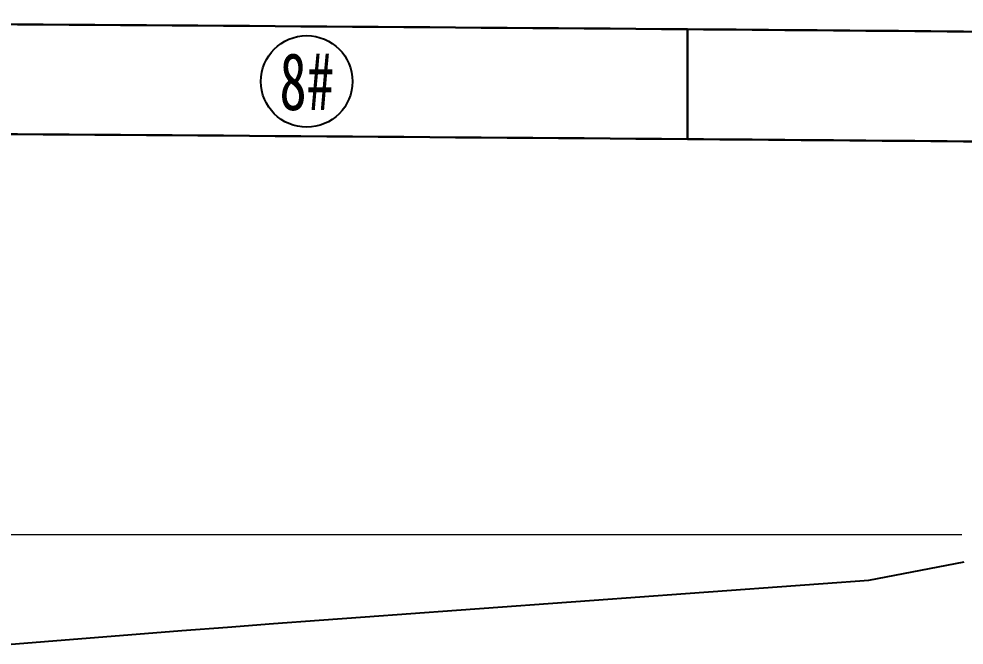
# Model space of a CAD drawing. Extents: x 1767995 to 4174245, y 542814 to 862564.
# Drawn here: x 2531366 to 2552003, y 658734 to 672415 of the extents above; entities that cross this region are included whole.
import ezdxf
from ezdxf.enums import TextEntityAlignment as Align

# ---------------------------------------------------------------- set-up
doc = ezdxf.new("R2010")
doc.units = 0
doc.header["$LTSCALE"] = 3500.000000000002
for name, color, linetype, lineweight in [('文字', 7, 'Continuous', 15), ('标注', 3, 'Continuous', 18), ('桥 构造粗实', 1, 'Continuous', 30)]:
    doc.layers.add(name, color=color, linetype=linetype, lineweight=lineweight)
doc.layers.add('纵_地面线', color=30, linetype='Continuous')
doc.styles.add('图内文字', font='仿宋_GB2312.TTF', dxfattribs={"width": 0.7})

msp = doc.modelspace()

# ---------------------------------------------------------------- linework, layer by layer
msp.add_circle((2537649.452872679, 671048.9754590053), 1000)
at = {"layer": '标注', "color": 8}
msp.add_line((2346455.179963256, 661150.9608667634), (2551953.380598386, 661150.9608667634), dxfattribs=at)
at = {"layer": '桥 构造粗实'}
for p in [(2545960.665036495, 669788.4218419966), (2545960.665036495, 669788.4218419967)]:
    msp.add_line(p, (2545960.665036495, 672188.4218419966), dxfattribs=at)
for points in [[(2509960.665036494, 672415.2233604137, -0.0008181986027981926), (2545960.665036496, 672188.4218419958, -0.0008181986027981926)], [(2545960.665036496, 672188.4218419968, -0.0005158253001699869), (2568656.059534373, 671984.883947359), (2568686.366265248, 671984.5808803533, -0.0006114678498146654), (2583360.665036495, 671819.8902947801)], [(2509960.665036494, 670015.2233604137, -0.0008181986027981926), (2545960.665036496, 669788.4218419958, -0.0008181986027981926)], [(2545960.665036496, 669788.4218419968, -0.000515825300169987), (2568656.059534373, 669584.883947359), (2568686.366265248, 669584.5808803533, -0.0006114678498146694), (2583360.665036495, 669419.8902947811, -0.0006114678498146694)]]:
    msp.add_lwpolyline(points, format="xyb", dxfattribs=at)
at = {"layer": '纵_地面线', "color": 5, "flags": 128}
msp.add_lwpolyline([(2530922.852002526, 658733.9608667634), (2531922.852002526, 658812.9608667634), (2532922.852002526, 658891.9608667634), (2533922.852002526, 658970.9608667634), (2534922.852002526, 659049.9608667634), (2535922.852002526, 659127.9608667634), (2536922.852002526, 659204.9608667634), (2537922.852002526, 659276.9608667634), (2538922.852002526, 659349.9608667634), (2539922.852002526, 659422.9608667634), (2540922.852002526, 659494.9608667634), (2541922.852002526, 659567.9608667634), (2542922.852002526, 659640.9608667634), (2543922.852002526, 659712.9608667634), (2544922.852002526, 659785.9608667634), (2545922.852002526, 659858.9608667634), (2546922.852002526, 659931.9608667634), (2547922.852002526, 660003.9608667634), (2548922.852002526, 660076.9608667634), (2549922.852002526, 660149.9608667634), (2552005.752002527, 660550.9608667634)], dxfattribs=at)

# ---------------------------------------------------------------- texts
at = {"layer": '文字', "style": '图内文字', "width": 0.7}
msp.add_text('8#', height=1250, rotation=1.747567932171231e-06, dxfattribs=at).set_placement((2537649.452872679, 671048.9754590053), align=Align.MIDDLE_CENTER)

doc.saveas('drawing.dxf')
